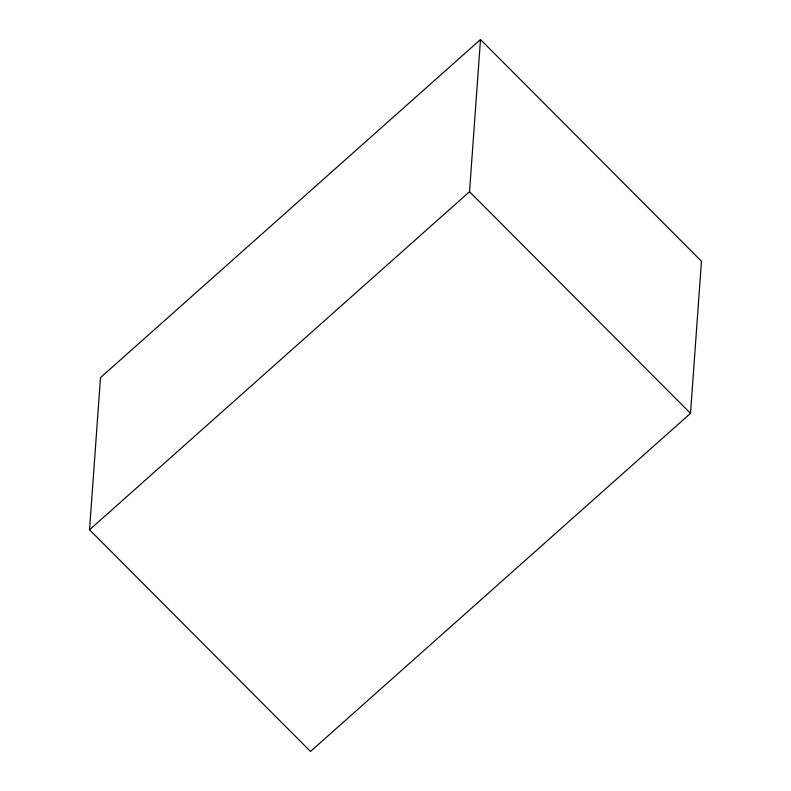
<?xml version="1.0" encoding="UTF-8"?>
<svg xmlns="http://www.w3.org/2000/svg" width="791" height="791" viewBox="0 0 791 791"><rect width="100%" height="100%" fill="white"/><g stroke="black" fill="none" stroke-linecap="round" stroke-linejoin="round"><path stroke-width="1.19" d="M89.531 529.782L100.497 377.623L480.493 39.55L701.469 261.218L690.503 413.377L310.507 751.45L89.531 529.782L469.528 191.709L480.493 39.55M469.528 191.709L690.503 413.377"/></g></svg>
